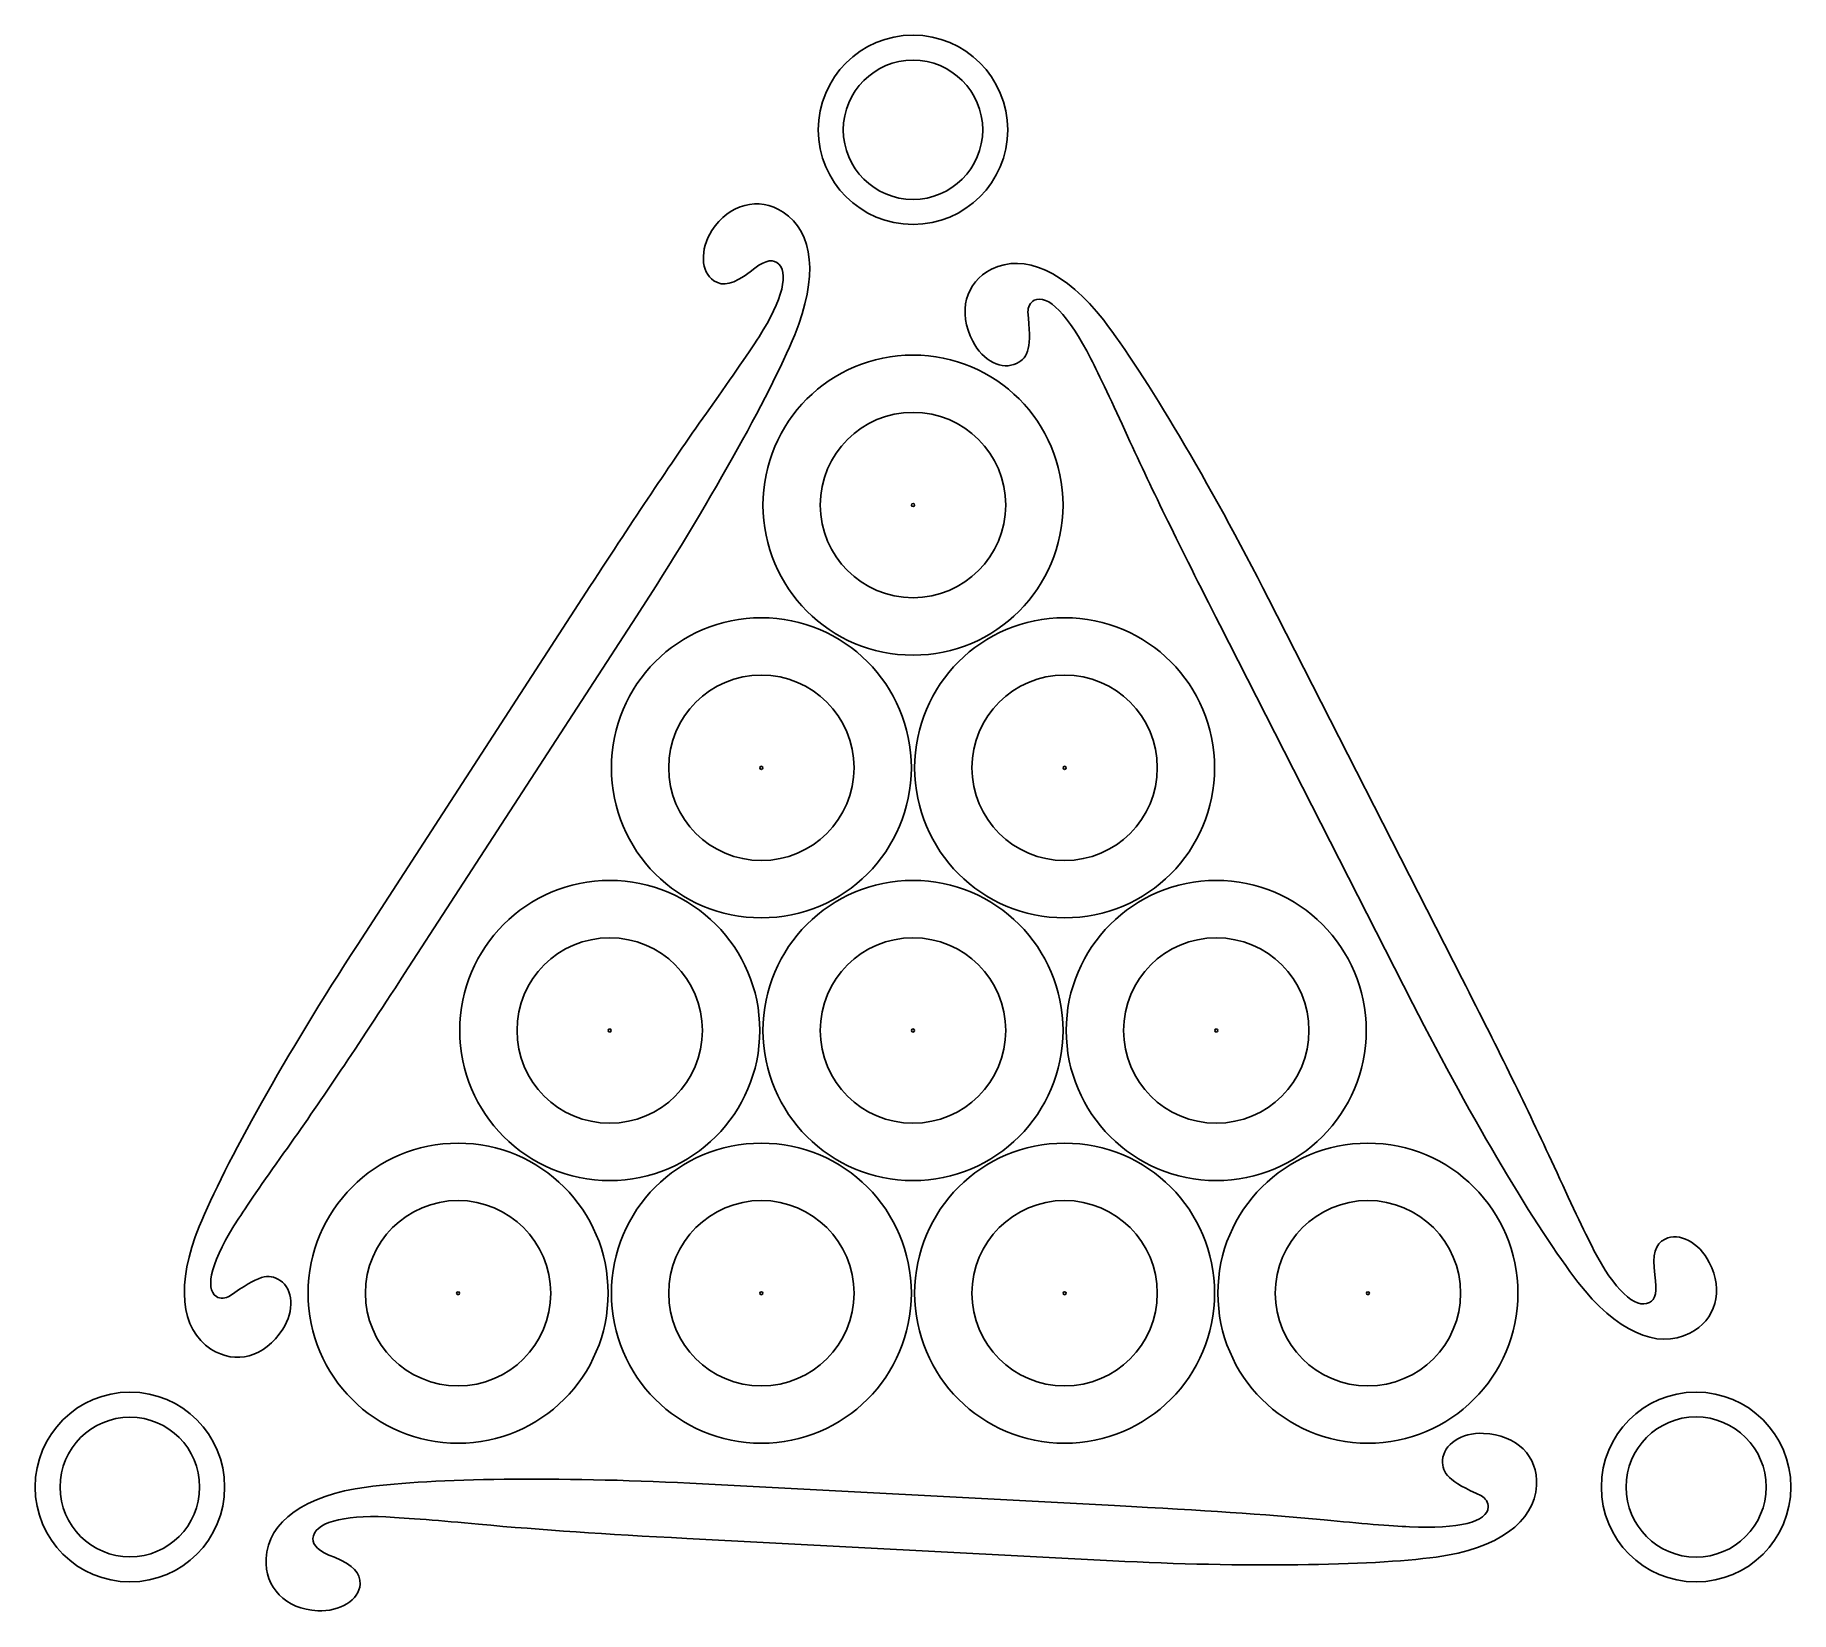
# Model space of a CAD drawing. Extents: x 0 to 155, y 0 to 139.
import ezdxf

# ---------------------------------------------------------------- set-up
doc = ezdxf.new("R2010")
doc.units = 0
doc.layers.get('0').update_dxf_attribs({"linetype": 'CONTINUOUS'})

msp = doc.modelspace()

# ---------------------------------------------------------------- linework, layer by layer
at = {"color": 7}
for p, q in [((77.611742, 124.752881), (77.611742, 124.752881)), ((77.611965, 122.541456), (77.611965, 122.541456)), ((77.611171, 97.601845), (77.611171, 97.601845)), ((28.517125, 58.910743), (49.050342, 90.532318)), ((77.611171, 89.544856), (77.611171, 89.544856)), ((109.040405, 89.465426), (126.162837, 55.867469)), ((53.142991, 87.873835), (32.662244, 56.339698)), ((121.807839, 53.646232), (104.737877, 87.156752)), ((77.611172, 84.477094), (77.611172, 84.477094)), ((64.205598, 74.382749), (64.205598, 74.382749)), ((91.016736, 74.382749), (91.016736, 74.382749)), ((64.205598, 66.32576), (64.205598, 66.32576)), ((91.016736, 66.32576), (91.016736, 66.32576)), ((64.205598, 61.257998), (64.205598, 61.257998)), ((91.016736, 61.257998), (91.016736, 61.257998)), ((50.800034, 51.163646), (50.800034, 51.163646)), ((77.61097, 51.163845), (77.61097, 51.163845)), ((104.422109, 51.163845), (104.422109, 51.163845)), ((50.800041, 43.106656), (50.800041, 43.106656)), ((77.610968, 43.106871), (77.610968, 43.106871)), ((104.422107, 43.106871), (104.422107, 43.106871)), ((104.422107, 43.106871), (104.422107, 43.106871)), ((50.800041, 38.038894), (50.800041, 38.038894)), ((77.610966, 38.039104), (77.610966, 38.039104)), ((104.422106, 38.039104), (104.422106, 38.039104)), ((37.394462, 27.94455), (37.394462, 27.94455)), ((64.20559, 27.944562), (64.20559, 27.944562)), ((91.016735, 27.94455), (91.016735, 27.94455)), ((117.827678, 27.94475), (117.827678, 27.94475)), ((37.394462, 19.88756), (37.394462, 19.88756)), ((64.205584, 19.887577), (64.205584, 19.887577)), ((91.016735, 19.88756), (91.016735, 19.88756)), ((117.827676, 19.887772), (117.827676, 19.887772)), ((37.394462, 14.819798), (37.394462, 14.819798)), ((64.205583, 14.81981), (64.205583, 14.81981)), ((91.016736, 14.819798), (91.016736, 14.819798)), ((117.827674, 14.820003), (117.827674, 14.820003)), ((0, 10.953742), (0, 10.953742)), ((2.214311, 10.953712), (2.214311, 10.953712)), ((57.882526, 11.286034), (95.433222, 9.309674)), ((138.467003, 10.953742), (138.467003, 10.953742)), ((140.653095, 10.953705), (140.653095, 10.953705)), ((95.275812, 4.429977), (57.620176, 6.406337))]:
    msp.add_line(p, q, dxfattribs=at)
for points in [[(77.611965, 139.274795), (72.991613, 139.274795), (69.233496, 135.518386), (69.233504, 130.898018)], [(85.988747, 130.898018), (85.988747, 135.518386), (82.232338, 139.274795), (77.611965, 139.274795)], [(77.611742, 137.06338), (74.212608, 137.06338), (71.447811, 134.299839), (71.447817, 130.900694)], [(83.774431, 130.900694), (83.774431, 134.299839), (81.01089, 137.06338), (77.611742, 137.06338)], [(69.233504, 130.898018), (69.233487, 126.277658), (72.991613, 122.541456), (77.611965, 122.541456)], [(71.447817, 130.900694), (71.447804, 127.501556), (74.212608, 124.752881), (77.611742, 124.752881)], [(77.611742, 124.752881), (81.01089, 124.752881), (83.774431, 127.501556), (83.774431, 130.900694)], [(77.611965, 122.541456), (82.232338, 122.541456), (85.988747, 126.277658), (85.988747, 130.898018)], [(59.823911, 121.996506), (61.380519, 124.375137), (63.969029, 125.022271), (66.120294, 123.640559)], [(66.120294, 123.640559), (68.866221, 121.856584), (69.216015, 117.851387), (67.152203, 112.796793)], [(59.998815, 117.571551), (58.844478, 118.323616), (58.757026, 120.334958), (59.823911, 121.996506)], [(84.554705, 118.585965), (87.422823, 120.037626), (91.130693, 118.376086), (94.471275, 114.073557)], [(63.216964, 118.358598), (61.712825, 117.256731), (60.85582, 117.01187), (59.998815, 117.571551)], [(65.56062, 119.180621), (65.070896, 119.49544), (64.353813, 119.320543), (63.216964, 118.358598)], [(64.004012, 112.621889), (66.085319, 115.840045), (66.732445, 118.428556), (65.56062, 119.180621)], [(82.89316, 112.219617), (81.54643, 114.84311), (82.228538, 117.396646), (84.554705, 118.585965)], [(93.334427, 110.663249), (91.358063, 114.563274), (89.486639, 116.434701), (88.332302, 115.840038)], [(88.332302, 115.840038), (87.999992, 115.682628), (87.755133, 115.192912), (87.772622, 114.825623)], [(87.772622, 114.825623), (88.087442, 111.677431), (87.860073, 110.820659), (86.758206, 110.260986)], [(94.471275, 114.073557), (98.126674, 109.299033), (103.828399, 99.697049), (109.040405, 89.465426)], [(67.152203, 112.796793), (64.861017, 107.252716), (59.456622, 97.598262), (53.142991, 87.873835)], [(59.351682, 105.870997), (61.258092, 108.54696), (62.989597, 111.065513), (64.004012, 112.621889)], [(86.758206, 110.260986), (85.516653, 109.631347), (83.785147, 110.470865), (82.89316, 112.219617)], [(77.611172, 110.999718), (70.283967, 110.999718), (64.349862, 105.066725), (64.349862, 97.739115)], [(90.87248, 97.739115), (90.87248, 105.066725), (84.938293, 110.999718), (77.611172, 110.999718)], [(96.57007, 103.842168), (95.310793, 106.640565), (94.034025, 109.299033), (93.334427, 110.663249)], [(49.050342, 90.532318), (53.108009, 96.776232), (55.958636, 101.04377), (59.351682, 105.870997)], [(77.611171, 105.931955), (73.084032, 105.931955), (69.417624, 102.266231), (69.417624, 97.738845)], [(85.804717, 97.738845), (85.804717, 102.266231), (82.138259, 105.931955), (77.611171, 105.931955)], [(104.737877, 87.156752), (101.012517, 94.467558), (98.948702, 98.682626), (96.57007, 103.842168)], [(77.611171, 97.874966), (77.535718, 97.874966), (77.474611, 97.813895), (77.474611, 97.738409)], [(77.74773, 97.738409), (77.74773, 97.813873), (77.686622, 97.874966), (77.611171, 97.874966)], [(64.349862, 97.739115), (64.349862, 90.411604), (70.283967, 84.477094), (77.611172, 84.477094)], [(69.417624, 97.738845), (69.417624, 93.211519), (73.084032, 89.544856), (77.611171, 89.544856)], [(77.474611, 97.738409), (77.474611, 97.662961), (77.53572, 97.601845), (77.611171, 97.601845)], [(77.611171, 89.544856), (82.138259, 89.544856), (85.804717, 93.211519), (85.804717, 97.738845)], [(77.611171, 97.601845), (77.686623, 97.601845), (77.74773, 97.662991), (77.74773, 97.738409)], [(77.611172, 84.477094), (84.938293, 84.477094), (90.87248, 90.411604), (90.87248, 97.739115)], [(64.205598, 87.780622), (56.878387, 87.780622), (50.94429, 81.847629), (50.94429, 74.52002)], [(77.466909, 74.52002), (77.466909, 81.847629), (71.532727, 87.780622), (64.205598, 87.780622)], [(91.016736, 87.780622), (83.689527, 87.780622), (77.755426, 81.847629), (77.755426, 74.52002)], [(104.278045, 74.52002), (104.278045, 81.847629), (98.343861, 87.780622), (91.016736, 87.780622)], [(64.205598, 82.712859), (59.678452, 82.712859), (56.012052, 79.047136), (56.012052, 74.519749)], [(72.399144, 74.519749), (72.399144, 79.047136), (68.732692, 82.712859), (64.205598, 82.712859)], [(91.016736, 82.712859), (86.489594, 82.712859), (82.823189, 79.047136), (82.823189, 74.519749)], [(99.210283, 74.519749), (99.210283, 79.047136), (95.543825, 82.712859), (91.016736, 82.712859)], [(50.94429, 74.52002), (50.94429, 67.192508), (56.878387, 61.257998), (64.205598, 61.257998)], [(56.012052, 74.519749), (56.012052, 69.992423), (59.678452, 66.32576), (64.205598, 66.32576)], [(64.205598, 74.65587), (64.130142, 74.65587), (64.069041, 74.594799), (64.069041, 74.519313)], [(64.069041, 74.519313), (64.069041, 74.443865), (64.130112, 74.382749), (64.205598, 74.382749)], [(64.342155, 74.519313), (64.342155, 74.594777), (64.281009, 74.65587), (64.205598, 74.65587)], [(64.205598, 61.257998), (71.532727, 61.257998), (77.466909, 67.192508), (77.466909, 74.52002)], [(64.205598, 66.32576), (68.732692, 66.32576), (72.399144, 69.992423), (72.399144, 74.519749)], [(64.205598, 74.382749), (64.281047, 74.382749), (64.342155, 74.443895), (64.342155, 74.519313)], [(77.755426, 74.52002), (77.755426, 67.192508), (83.689527, 61.257998), (91.016736, 61.257998)], [(82.823189, 74.519749), (82.823189, 69.992423), (86.489594, 66.32576), (91.016736, 66.32576)], [(91.016736, 74.65587), (90.941284, 74.65587), (90.880177, 74.594799), (90.880177, 74.519313)], [(90.880177, 74.519313), (90.880177, 74.443865), (90.941285, 74.382749), (91.016736, 74.382749)], [(91.153295, 74.519313), (91.153295, 74.594777), (91.092186, 74.65587), (91.016736, 74.65587)], [(91.016736, 61.257998), (98.343861, 61.257998), (104.278045, 67.192508), (104.278045, 74.52002)], [(91.016736, 66.32576), (95.543825, 66.32576), (99.210283, 69.992423), (99.210283, 74.519749)], [(91.016736, 74.382749), (91.092187, 74.382749), (91.153295, 74.443895), (91.153295, 74.519313)], [(50.800041, 64.561518), (43.472822, 64.561518), (37.538725, 58.628525), (37.538725, 51.300916)], [(64.061342, 51.300916), (64.061342, 58.628525), (58.127155, 64.561518), (50.800041, 64.561518)], [(77.610966, 64.561712), (70.283751, 64.561712), (64.349654, 58.628732), (64.349654, 51.301123)], [(90.872286, 51.301123), (90.872286, 58.628732), (84.938098, 64.561712), (77.610966, 64.561712)], [(104.422106, 64.561712), (97.09489, 64.561712), (91.160794, 58.628732), (91.160794, 51.301123)], [(117.683426, 51.301123), (117.683426, 58.628732), (111.749237, 64.561712), (104.422106, 64.561712)], [(50.800041, 59.493756), (46.272895, 59.493756), (42.606488, 55.828032), (42.606488, 51.300646)], [(58.99358, 51.300646), (58.99358, 55.828032), (55.32712, 59.493756), (50.800041, 59.493756)], [(77.610968, 59.493943), (73.083818, 59.493943), (69.417412, 55.828234), (69.417412, 51.300849)], [(85.804528, 51.300849), (85.804528, 55.828234), (82.138066, 59.493943), (77.610968, 59.493943)], [(104.422107, 59.493943), (99.894958, 59.493943), (96.228552, 55.828234), (96.228552, 51.300849)], [(104.422107, 59.493943), (99.894958, 59.493943), (96.228552, 55.828234), (96.228552, 51.300849)], [(112.615668, 51.300849), (112.615668, 55.828234), (108.949205, 59.493943), (104.422107, 59.493943)], [(112.615668, 51.300849), (112.615668, 55.828234), (108.949205, 59.493943), (104.422107, 59.493943)], [(14.507913, 33.987793), (16.799099, 39.532096), (22.255964, 49.291264), (28.517125, 58.910743)], [(32.662244, 56.339698), (28.202306, 49.466146), (25.578813, 45.566107), (22.308434, 40.913784)], [(126.162837, 55.867469), (129.538398, 49.238764), (131.812091, 44.639144), (134.295665, 39.269724)], [(136.39446, 29.055596), (132.739058, 33.830353), (127.072314, 43.327398), (121.807839, 53.646232)], [(37.538725, 51.300916), (37.538725, 43.973404), (43.472822, 38.038894), (50.800041, 38.038894)], [(42.606488, 51.300646), (42.606488, 46.773319), (46.272895, 43.106656), (50.800041, 43.106656)], [(50.800034, 51.436767), (50.724578, 51.436767), (50.663477, 51.375696), (50.663477, 51.30021)], [(50.663477, 51.30021), (50.663477, 51.224762), (50.724548, 51.163646), (50.800034, 51.163646)], [(50.93659, 51.30021), (50.93659, 51.375673), (50.875445, 51.436767), (50.800034, 51.436767)], [(50.800034, 51.163646), (50.875482, 51.163646), (50.93659, 51.224792), (50.93659, 51.30021)], [(50.800041, 38.038894), (58.127155, 38.038894), (64.061342, 43.973404), (64.061342, 51.300916)], [(50.800041, 43.106656), (55.32712, 43.106656), (58.99358, 46.773319), (58.99358, 51.300646)], [(64.349654, 51.301123), (64.349654, 43.973609), (70.283751, 38.039104), (77.610966, 38.039104)], [(69.417412, 51.300849), (69.417412, 46.773523), (73.083818, 43.106871), (77.610968, 43.106871)], [(77.61097, 51.436963), (77.535517, 51.436963), (77.47441, 51.375868), (77.47441, 51.300412)], [(77.47441, 51.300412), (77.47441, 51.224956), (77.535517, 51.163845), (77.61097, 51.163845)], [(77.610966, 38.039104), (84.938098, 38.039104), (90.872286, 43.973609), (90.872286, 51.301123)], [(77.610968, 43.106871), (82.138066, 43.106871), (85.804528, 46.773523), (85.804528, 51.300849)], [(77.747529, 51.300412), (77.747529, 51.375868), (77.686421, 51.436963), (77.61097, 51.436963)], [(77.61097, 51.163845), (77.686421, 51.163845), (77.747529, 51.224956), (77.747529, 51.300412)], [(91.160794, 51.301123), (91.160794, 43.973609), (97.09489, 38.039104), (104.422106, 38.039104)], [(96.228552, 51.300849), (96.228552, 46.773523), (99.894958, 43.106871), (104.422107, 43.106871)], [(96.228552, 51.300849), (96.228552, 46.773523), (99.894958, 43.106871), (104.422107, 43.106871)], [(104.422109, 51.436963), (104.346657, 51.436963), (104.28555, 51.375868), (104.28555, 51.300412)], [(104.28555, 51.300412), (104.28555, 51.224956), (104.346657, 51.163845), (104.422109, 51.163845)], [(104.422106, 38.039104), (111.749237, 38.039104), (117.683426, 43.973609), (117.683426, 51.301123)], [(104.422107, 43.106871), (108.949205, 43.106871), (112.615668, 46.773523), (112.615668, 51.300849)], [(104.422107, 43.106871), (108.949205, 43.106871), (112.615668, 46.773523), (112.615668, 51.300849)], [(104.558669, 51.300412), (104.558669, 51.375868), (104.497561, 51.436963), (104.422109, 51.436963)], [(104.422109, 51.163845), (104.497561, 51.163845), (104.558669, 51.224956), (104.558669, 51.300412)], [(22.308434, 40.913784), (20.506964, 38.430206), (18.845423, 35.999105), (18.005906, 34.704846)], [(37.394462, 41.342422), (30.06725, 41.342422), (24.133146, 35.409429), (24.133146, 28.08182)], [(50.65577, 28.08182), (50.65577, 35.409429), (44.721583, 41.342422), (37.394462, 41.342422)], [(64.205583, 41.342423), (56.878369, 41.342423), (50.944274, 35.409442), (50.944274, 28.081831)], [(77.466901, 28.081831), (77.466901, 35.409442), (71.532714, 41.342423), (64.205583, 41.342423)], [(91.016736, 41.342422), (83.689519, 41.342422), (77.755425, 35.409429), (77.755425, 28.08182)], [(104.278045, 28.08182), (104.278045, 35.409429), (98.343853, 41.342422), (91.016736, 41.342422)], [(117.827674, 41.342611), (110.500459, 41.342611), (104.566363, 35.409631), (104.566363, 28.082022)], [(131.088994, 28.082022), (131.088994, 35.409631), (125.154806, 41.342611), (117.827674, 41.342611)], [(134.295665, 39.269724), (135.642391, 36.296437), (136.971628, 33.533022), (137.811146, 31.871474)], [(37.394462, 36.27466), (32.867315, 36.27466), (29.200908, 32.608936), (29.200908, 28.08155)], [(45.588008, 28.08155), (45.588008, 32.608936), (41.921547, 36.27466), (37.394462, 36.27466)], [(64.205584, 36.274657), (59.678436, 36.274657), (56.012033, 32.608946), (56.012033, 28.081559)], [(72.399141, 28.081559), (72.399141, 32.608946), (68.73268, 36.274657), (64.205584, 36.274657)], [(91.016735, 36.27466), (86.489588, 36.27466), (82.823187, 32.608936), (82.823187, 28.08155)], [(99.210282, 28.08155), (99.210282, 32.608936), (95.543821, 36.27466), (91.016735, 36.27466)], [(117.827676, 36.274844), (113.300526, 36.274844), (109.63412, 32.609134), (109.63412, 28.081749)], [(126.021236, 28.081749), (126.021236, 32.609134), (122.354774, 36.274844), (117.827676, 36.274844)], [(18.005906, 34.704846), (15.627267, 31.049451), (14.927671, 28.495915), (16.029538, 27.778824)], [(15.539822, 23.144012), (12.846364, 24.893005), (12.444101, 28.950686), (14.507913, 33.987793)], [(143.180491, 29.702722), (142.970612, 31.556654), (143.197986, 32.396172), (144.107459, 32.868401)], [(144.107459, 32.868401), (145.331732, 33.498039), (147.115707, 32.571077), (148.007671, 30.804589)], [(137.811146, 31.871474), (139.56014, 28.460933), (141.484036, 26.624488), (142.708263, 27.254126)], [(17.183875, 27.813829), (19.772386, 29.650275), (20.611904, 29.895144), (21.661301, 29.213036)], [(142.708263, 27.254126), (143.232961, 27.516475), (143.442841, 28.233566), (143.180491, 29.702722)], [(148.007671, 30.804589), (149.301928, 28.286036), (148.56735, 25.697525), (146.293679, 24.543188)], [(21.661301, 29.213036), (22.815638, 28.460955), (22.95556, 26.537073), (21.888675, 24.893005)], [(24.133146, 28.08182), (24.133146, 20.754308), (30.06725, 14.819798), (37.394462, 14.819798)], [(29.200908, 28.08155), (29.200908, 23.554223), (32.867315, 19.88756), (37.394462, 19.88756)], [(37.394462, 28.217671), (37.319006, 28.217671), (37.257897, 28.1566), (37.257897, 28.081114)], [(37.257897, 28.081114), (37.257897, 28.005666), (37.318968, 27.94455), (37.394462, 27.94455)], [(37.531018, 28.081114), (37.531018, 28.156577), (37.469948, 28.217671), (37.394462, 28.217671)], [(37.394462, 14.819798), (44.721583, 14.819798), (50.65577, 20.754308), (50.65577, 28.08182)], [(37.394462, 19.88756), (41.921547, 19.88756), (45.588008, 23.554223), (45.588008, 28.08155)], [(37.394462, 27.94455), (37.46991, 27.94455), (37.531018, 28.005696), (37.531018, 28.081114)], [(50.944274, 28.081831), (50.944274, 20.754316), (56.878369, 14.81981), (64.205583, 14.81981)], [(56.012033, 28.081559), (56.012033, 23.55423), (59.678436, 19.887577), (64.205584, 19.887577)], [(64.20559, 28.21768), (64.130137, 28.21768), (64.069031, 28.156584), (64.069031, 28.081128)], [(64.069031, 28.081128), (64.069031, 28.005672), (64.130137, 27.944562), (64.20559, 27.944562)], [(64.205583, 14.81981), (71.532714, 14.81981), (77.466901, 20.754316), (77.466901, 28.081831)], [(64.205584, 19.887577), (68.73268, 19.887577), (72.399141, 23.55423), (72.399141, 28.081559)], [(64.342149, 28.081128), (64.342149, 28.156584), (64.281041, 28.21768), (64.20559, 28.21768)], [(64.20559, 27.944562), (64.281041, 27.944562), (64.342149, 28.005672), (64.342149, 28.081128)], [(77.755425, 28.08182), (77.755425, 20.754308), (83.689519, 14.819798), (91.016736, 14.819798)], [(82.823187, 28.08155), (82.823187, 23.554223), (86.489588, 19.88756), (91.016735, 19.88756)], [(91.016735, 28.217671), (90.941282, 28.217671), (90.880175, 28.1566), (90.880175, 28.081114)], [(90.880175, 28.081114), (90.880175, 28.005666), (90.941284, 27.94455), (91.016735, 27.94455)], [(91.153294, 28.081114), (91.153294, 28.156577), (91.092186, 28.217671), (91.016735, 28.217671)], [(91.016735, 19.88756), (95.543821, 19.88756), (99.210282, 23.554223), (99.210282, 28.08155)], [(91.016735, 27.94455), (91.092186, 27.94455), (91.153294, 28.005696), (91.153294, 28.081114)], [(91.016736, 14.819798), (98.343853, 14.819798), (104.278045, 20.754308), (104.278045, 28.08182)], [(104.566363, 28.082022), (104.566363, 20.754507), (110.500459, 14.820003), (117.827674, 14.820003)], [(109.63412, 28.081749), (109.63412, 23.554423), (113.300526, 19.887772), (117.827676, 19.887772)], [(117.827678, 28.21787), (117.752225, 28.21787), (117.691118, 28.156774), (117.691118, 28.081317)], [(117.691118, 28.081317), (117.691118, 28.005861), (117.752225, 27.94475), (117.827678, 27.94475)], [(117.827674, 14.820003), (125.154806, 14.820003), (131.088994, 20.754507), (131.088994, 28.082022)], [(117.827676, 19.887772), (122.354774, 19.887772), (126.021236, 23.554423), (126.021236, 28.081749)], [(117.964238, 28.081317), (117.964238, 28.156774), (117.90313, 28.21787), (117.827678, 28.21787)], [(117.827678, 27.94475), (117.90313, 27.94475), (117.964238, 28.005861), (117.964238, 28.081317)], [(146.293679, 24.543188), (143.372881, 23.056537), (139.73504, 24.753068), (136.39446, 29.055596)], [(16.029538, 27.778824), (16.344358, 27.58644), (16.886544, 27.621415), (17.183875, 27.813829)], [(21.888675, 24.893005), (20.279597, 22.409434), (17.743556, 21.727326), (15.539822, 23.144012)], [(0, 10.953742), (0, 15.580044), (3.761387, 19.341153), (8.387681, 19.341153)], [(8.387681, 19.341153), (13.013975, 19.341153), (16.755245, 15.580044), (16.755245, 10.953742)], [(138.467003, 10.953742), (138.467003, 15.580097), (142.208232, 19.34125), (146.834554, 19.34125)], [(146.834554, 19.34125), (151.460877, 19.34125), (155.222246, 15.580097), (155.222246, 10.953742)], [(2.214311, 10.953712), (2.214311, 14.357222), (4.981512, 17.12422), (8.385014, 17.12422)], [(8.385014, 17.12422), (11.788524, 17.12422), (14.540919, 14.357222), (14.540919, 10.953712)], [(140.653095, 10.953705), (140.653095, 14.372839), (143.418072, 17.152547), (146.837182, 17.152547)], [(146.837182, 17.152547), (150.256292, 17.152547), (153.036154, 14.372839), (153.036154, 10.953705)], [(124.431332, 13.332359), (124.501296, 14.71407), (126.092877, 15.798442), (128.051752, 15.693502)], [(128.051752, 15.693502), (131.007553, 15.553588), (132.878979, 13.699648), (132.739058, 11.076155)], [(127.876852, 10.166679), (124.99101, 11.478426), (124.361371, 12.108064), (124.431332, 13.332359)], [(8.387681, 2.566069), (3.761387, 2.566069), (0, 6.327448), (0, 10.953742)], [(8.385014, 4.783001), (4.981512, 4.783001), (2.214311, 7.550195), (2.214311, 10.953712)], [(14.540919, 10.953712), (14.540919, 7.550195), (11.788524, 4.783001), (8.385014, 4.783001)], [(16.755245, 10.953742), (16.755245, 6.327448), (13.013975, 2.566069), (8.387681, 2.566069)], [(20.419519, 4.622362), (20.594416, 7.910476), (23.882297, 10.219149), (29.286693, 10.953727)], [(29.286693, 10.953727), (35.233267, 11.740775), (46.304407, 11.880697), (57.882526, 11.286034)], [(132.739058, 11.076155), (132.56416, 7.875493), (129.276048, 5.496862), (123.871653, 4.762284)], [(146.834554, 2.565971), (142.208232, 2.565971), (138.467003, 6.327396), (138.467003, 10.953742)], [(146.837182, 4.754674), (143.418072, 4.754674), (140.653095, 7.534578), (140.653095, 10.953705)], [(155.222246, 10.953742), (155.222246, 6.327396), (151.460877, 2.565971), (146.834554, 2.565971)], [(153.036154, 10.953705), (153.036154, 7.534578), (150.256292, 4.754674), (146.837182, 4.754674)], [(128.471511, 9.18724), (128.488998, 9.554529), (128.191671, 10.00927), (127.876852, 10.166679)], [(31.018198, 8.312747), (27.187898, 8.505131), (24.634355, 7.770553), (24.564405, 6.38885)], [(39.186009, 7.665614), (35.915375, 7.980433), (32.872123, 8.207807), (31.018198, 8.312747)], [(95.433222, 9.309674), (103.61852, 8.889915), (108.305827, 8.557601), (113.972572, 8.050398)], [(113.972572, 8.050398), (117.015824, 7.735578), (119.953903, 7.508204), (121.493019, 7.438247)], [(121.493019, 7.438247), (125.848018, 7.21088), (128.401551, 7.875493), (128.471511, 9.18724)], [(24.564405, 6.38885), (24.5294, 5.794194), (25.054114, 5.269495), (26.45332, 4.744796)], [(57.620176, 6.406337), (50.187177, 6.791121), (45.062633, 7.140915), (39.186009, 7.665614)], [(26.45332, 4.744796), (28.149836, 4.010218), (28.779474, 3.398068), (28.727004, 2.366158)], [(123.871653, 4.762284), (117.907579, 3.975236), (106.749222, 3.835314), (95.275812, 4.429977)], [(24.984164, 0.005014), (22.151025, 0.162424), (20.279597, 2.086321), (20.419519, 4.622362)], [(28.727004, 2.366158), (28.656994, 0.984454), (26.960531, -0.082431), (24.984164, 0.005014)]]:
    msp.add_open_spline(points, degree=3, dxfattribs=at)

doc.saveas('drawing.dxf')
